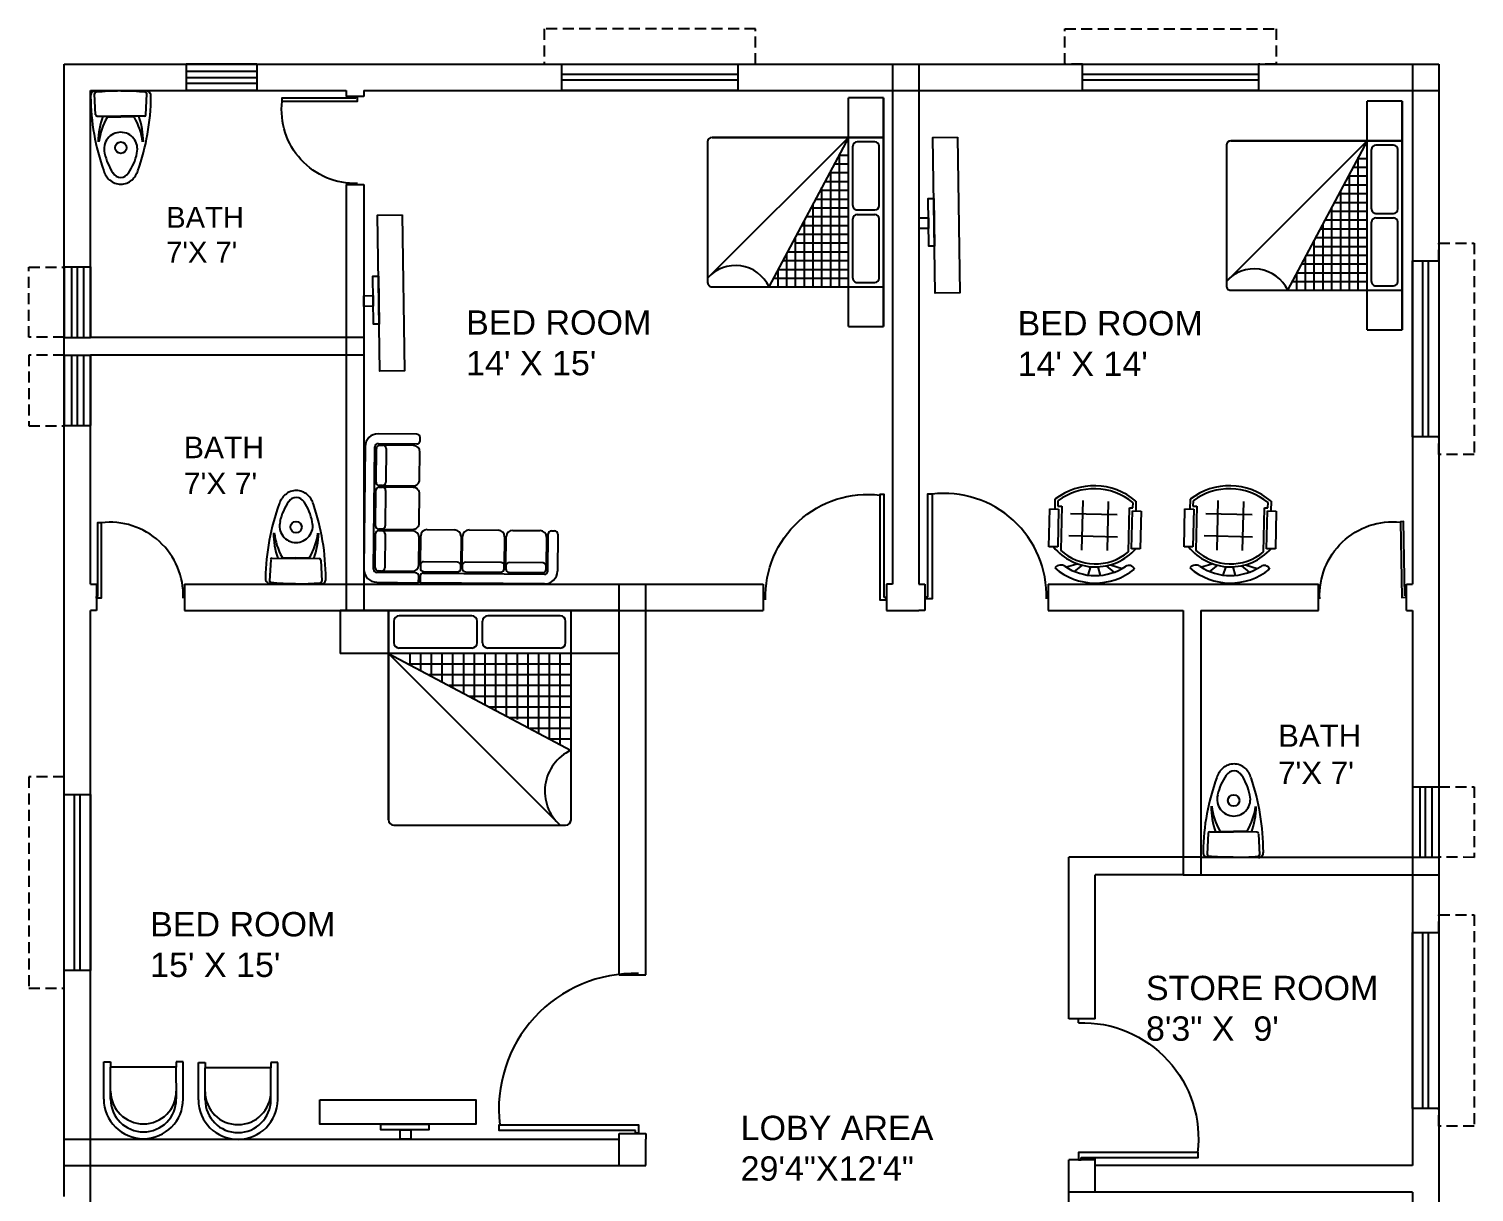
# Model space of a CAD drawing. Header units: inches. Extents: x 0 to 2330, y 0 to 1444.
# Drawn here: x 1180.5 to 1672.5, y 957.6 to 1353.6 of the extents above; entities that cross this region are included whole.
import ezdxf

# ---------------------------------------------------------------- set-up
doc = ezdxf.new("R2010")
doc.units = ezdxf.units.IN
doc.header["$MEASUREMENT"] = 0
doc.linetypes.add('HIDDEN', pattern=[0.375, 0.25, -0.125])
for name, color, linetype in [('CHAJJA', 31, 'HIDDEN'), ('dIMENSIONS', 40, 'Continuous'), ('DOOR', 1, 'Continuous'), ('FURNITURE', 63, 'Continuous'), ('VENTILATORS', 90, 'Continuous'), ('WALLS', 7, 'Continuous'), ('WINDOW', 80, 'Continuous')]:
    doc.layers.add(name, color=color, linetype=linetype)
doc.styles.get("Standard").update_dxf_attribs({"font": 'arial.ttf'})

# ---------------------------------------------------------------- blocks, each defined once
blk = doc.blocks.new('DOORS')
at = {"layer": 'DOOR'}
blk.add_line((3186.14, 3188.71), (3187.61, 3188.71), dxfattribs=at)
for points in [[(3187.61, 3187.94), (3187.61, 3152.88), (3186.14, 3152.88), (3186.14, 3188.71)], [(3186.14, 3187.94), (3186.14, 3188.71), (3188.32, 3188.71), (3188.32, 3187.94), (3187.61, 3187.94)]]:
    blk.add_lwpolyline(points, dxfattribs=at)
blk.add_arc((3182.04, 3187.61), 34.82, 178.1926, 276.7938, dxfattribs=at)
blk = doc.blocks.new('WINDOE')
for p, q in [((3462.97, 3398.72), (3471.97, 3398.72)), ((3462.97, 3338.72), (3462.97, 3398.72)), ((3466.47, 3398.72), (3466.47, 3338.72)), ((3468.47, 3398.72), (3468.47, 3338.72)), ((3471.97, 3398.72), (3471.97, 3338.72)), ((3471.97, 3338.72), (3462.97, 3338.72))]:
    blk.add_line(p, q)
blk = doc.blocks.new('VEN')
at = {"layer": 'VENTILATORS'}
for p, q in [((3037.91, 3407.28), (3046.91, 3407.28)), ((3037.91, 3407.28), (3037.91, 3383.28)), ((3040.41, 3407.28), (3040.41, 3383.28)), ((3042.41, 3383.28), (3042.41, 3407.28)), ((3042.41, 3407.28), (3044.53, 3407.28)), ((3044.53, 3407.28), (3044.53, 3383.28)), ((3046.91, 3407.28), (3046.91, 3383.28)), ((3037.91, 3383.28), (3046.91, 3383.28)), ((3040.41, 3383.28), (3042.41, 3383.28))]:
    blk.add_line(p, q, dxfattribs=at)
blk = doc.blocks.new('A$C444A5E9C')
at = {"ltscale": 20}
for p, q in [((0.041, 0.566), (0.032, 0.737)), ((0.246, 0.76), (0.04, 0.76)), ((0.054, 0.554), (0.246, 0.554)), ((0.141, 0.549), (0.246, 0.549))]:
    blk.add_line(p, q, dxfattribs=at)
for p, q in [((0.246, 0.76), (0.452, 0.76)), ((0.45, 0.566), (0.459, 0.737)), ((0.438, 0.554), (0.246, 0.554)), ((0.35, 0.549), (0.246, 0.549))]:
    blk.add_line(p, q)
at = {"linetype": 'Continuous', "ltscale": 20}
blk.add_circle((0.246, 0.298), 0.0465, dxfattribs=at)
at = {"ltscale": 20}
for centre, radius, start, end in [((0.04, 0.72), 0.04, 90, 185.821), ((1.87, 0.733), 1.87, 180.5373, 199.4406), ((0.044, 0.738), 0.012, 95.8439, 183), ((0.245, -1.23), 1.99, 89.9924, 95.8439), ((0.054, 0.566), 0.0125, 183, 270), ((0.766, 0.328), 0.705, 161.2906, 178.5363), ((0.58, 0.285), 0.516, 149.7165, 173.2244), ((0.141, 0.541), 0.0075, 90, 149.7165), ((0.267, 0.158), 0.167, 196.4723, 227.6624), ((0.246, 0.137), 0.137, 228.0401, 270)]:
    blk.add_arc(centre, radius, start, end, dxfattribs=at)
for centre, radius, start, end in [((0.246, -1.23), 1.99, 84.1561, 90.0076), ((-1.378, 0.733), 1.87, 340.5594, 359.4627), ((0.447, 0.738), 0.012, 357, 84.1561), ((0.452, 0.72), 0.04, 354.179, 90), ((0.35, 0.541), 0.0075, 30.2835, 90), ((-0.089, 0.285), 0.516, 6.7756, 30.2835), ((-0.275, 0.328), 0.705, 1.4637, 18.7094), ((0.438, 0.566), 0.0125, 270, 357), ((0.246, 0.137), 0.137, 270, 311.9599), ((0.225, 0.158), 0.167, 312.3376, 343.5277)]:
    blk.add_arc(centre, radius, start, end)
at = {"linetype": 'Continuous', "ltscale": 20}
for centre, radius, start, end in [((0.246, 0.288), 0.136, 90.2368, 194.549), ((0.245, 0.288), 0.136, 345.451, 89.7632), ((0.561, 0.349), 0.457, 192.1399, 214.2706), ((-0.069, 0.349), 0.457, 325.7294, 347.8601), ((0.246, 0.129), 0.0727, 210.084, 269.4189), ((0.245, 0.129), 0.0727, 270.5811, 329.916)]:
    blk.add_arc(centre, radius, start, end, dxfattribs=at)
blk = doc.blocks.new('A$C4CBC1980')
for p, q in [((0.45, 2), (0, 2)), ((0, 2), (0, 1.6)), ((0, 2), (2.6, 2)), ((2.15, 2), (0.45, 2)), ((0.45, 2), (0.45, 0.05)), ((0.45, 0.05), (0.45, 2)), ((0.5, 1.9), (0.5, 1.7)), ((1.225, 1.95), (0.55, 1.95)), ((1.275, 1.7), (1.275, 1.9)), ((1.325, 1.7), (1.325, 1.9)), ((2.05, 1.95), (1.375, 1.95)), ((2.6, 2), (2.025, 2)), ((2.1, 1.7), (2.1, 1.9)), ((2.15, 0.05), (2.15, 2)), ((2.6, 1.6), (2.6, 2)), ((1.225, 1.65), (0.55, 1.65)), ((2.05, 1.65), (1.375, 1.65)), ((2.6, 1.6), (0, 1.6)), ((0.45, 1.6), (2.05, 0)), ((0.451, 1.6), (2.15, 0.697)), ((2.15, 1.6), (0.587, 1.6)), ((2.15, 1.5), (0.639, 1.5)), ((0.65, 1.494), (0.65, 1.6)), ((0.75, 1.441), (0.75, 1.6)), ((0.85, 1.388), (0.85, 1.6)), ((0.95, 1.335), (0.95, 1.6)), ((1.05, 1.282), (1.05, 1.6)), ((1.15, 1.229), (1.15, 1.6)), ((1.25, 1.176), (1.25, 1.6)), ((1.35, 1.122), (1.35, 1.6)), ((1.45, 1.069), (1.45, 1.6)), ((1.55, 1.016), (1.55, 1.6)), ((1.65, 0.986), (1.65, 1.6)), ((1.75, 0.91), (1.75, 1.6)), ((1.85, 0.857), (1.85, 1.6)), ((1.95, 0.804), (1.95, 1.6)), ((2.05, 0.751), (2.05, 1.6)), ((2.15, 1.4), (0.827, 1.4)), ((2.15, 1.3), (1.016, 1.3)), ((2.15, 1.2), (1.204, 1.2)), ((2.15, 1.1), (1.392, 1.1)), ((2.15, 1), (1.58, 1)), ((2.15, 0.9), (1.769, 0.9)), ((2.15, 0.8), (1.957, 0.8)), ((0.5, 0), (2.1, 0))]:
    blk.add_line(p, q)
for centre, radius, start, end in [((0.55, 1.9), 0.05, 90, 180), ((1.225, 1.9), 0.05, 0, 90), ((1.375, 1.9), 0.05, 90, 180), ((2.05, 1.9), 0.05, 0, 90), ((0.55, 1.7), 0.05, 180, 270), ((1.225, 1.7), 0.05, 270, 0), ((1.375, 1.7), 0.05, 180, 270), ((2.05, 1.7), 0.05, 270, 0), ((2.327, 0.316), 0.421, 114.9633, 228.7161), ((0.5, 0.05), 0.05, 180, 270), ((0.5, 0.05), 0.05, 180, 270), ((2.1, 0.05), 0.05, 270, 0)]:
    blk.add_arc(centre, radius, start, end)
blk = doc.blocks.new('A$C5FE50CBE')
for p, q in [((0, 184.7), (0, 0)), ((33.8, 184.7), (33.8, 26)), ((361.1, 184.7), (361.1, 26)), ((394.9, 184.7), (394.9, 0)), ((33.8, 26), (361.1, 26)), ((33.8, 0), (33.8, 26)), ((361.1, 0), (361.1, 26)), ((0, 0), (33.8, 0)), ((394.9, 0), (361.1, 0))]:
    blk.add_line(p, q)
for centre, radius in [((197.5, 184.7), 197.5), ((197.5, 184.7), 163.6), ((197.5, 145), 163.6)]:
    blk.add_arc(centre, radius, 0, 180)
blk = doc.blocks.new('A$C6AD55BCE')
for p, q in [((283.8, 545.3), (266.8, 603)), ((332.8, 545.3), (349.8, 603)), ((43.4, 544.8), (35.6, 553.9)), ((199.3, 529.5), (120.6, 553.8)), ((227.2, 537), (174.1, 580)), ((389.4, 537), (442.5, 580)), ((417.3, 529.5), (496, 553.8)), ((572, 557.6), (573.9, 559.9)), ((0, 162.6), (0, 418)), ((0, 418), (59.4, 418)), ((59.4, 418), (59.4, 162.6)), ((79.4, 439.9), (79.4, 142.6)), ((223.9, 103.9), (223.9, 433.2)), ((395.8, 99.9), (395.8, 435.2)), ((537.2, 142.6), (537.2, 438)), ((537.2, 438), (539.3, 438)), ((557.2, 162.6), (557.2, 418)), ((557.2, 418), (616.6, 418)), ((616.6, 418), (616.6, 162.6)), ((155.9, 341.4), (483.7, 341.4)), ((59.4, 162.6), (0, 162.6)), ((36.7, 96.6), (36.7, 162.6)), ((79.4, 142.6), (56.7, 142.6)), ((56.7, 142.6), (56.7, 106.2)), ((161.9, 191.7), (475.7, 191.7)), ((563.5, 142.6), (537.2, 142.6)), ((616.6, 162.6), (557.2, 162.6)), ((563.5, 106.2), (563.5, 142.6)), ((583.5, 96.6), (583.5, 162.6))]:
    blk.add_line(p, q)
for centre, radius, start, end in [((308.3, 238.3), 417.1, 50.44595, 130.57872), ((308.3, 238.3), 367.1, 57.33103, 125.19146), ((308.3, 179), 367.1, 40.62536, 139.37464), ((73.7, 571), 40, 203.42393, 305.19146), ((308.3, 179), 347.1, 48.26661, 131.2663), ((533.4, 589.4), 50, 237.33103, 320.44595), ((310.1, 433.3), 413.7, 232.23398, 307.76602), ((310.1, 433.3), 433.7, 230.927, 309.073)]:
    blk.add_arc(centre, radius, start, end)
blk = doc.blocks.new('A$C2AFA021D')
for p, q in [((0.8, 2.3), (0.2, 2.3)), ((0.85, 2.2), (0.85, 2.25)), ((0, 2.1), (0, 0.2)), ((0.15, 0.2), (0.15, 2.1)), ((0.175, 1.55), (0.175, 2.075)), ((0.2, 2.15), (0.8, 2.15)), ((0.225, 2.125), (0.275, 2.125)), ((0.75, 2.125), (0.275, 2.125)), ((0.325, 2.075), (0.325, 1.55)), ((0.85, 1.6), (0.85, 2.025)), ((0.175, 0.875), (0.175, 1.425)), ((0.275, 1.5), (0.225, 1.5)), ((0.225, 1.475), (0.275, 1.475)), ((0.275, 1.5), (0.75, 1.5)), ((0.75, 1.475), (0.275, 1.475)), ((0.325, 1.425), (0.325, 0.875)), ((0.85, 0.925), (0.85, 1.375)), ((0.175, 0.225), (0.175, 0.75)), ((0.275, 0.825), (0.225, 0.825)), ((0.225, 0.8), (0.275, 0.8)), ((0.275, 0.825), (0.75, 0.825)), ((0.75, 0.8), (0.275, 0.8)), ((0.325, 0.75), (0.325, 0.225)), ((0.85, 0.275), (0.85, 0.7)), ((0.875, 0.275), (0.875, 0.725)), ((0.975, 0.825), (1.4, 0.825)), ((1.5, 0.725), (1.5, 0.275)), ((1.525, 0.275), (1.525, 0.725)), ((1.625, 0.825), (2.075, 0.825)), ((2.175, 0.725), (2.175, 0.275)), ((2.2, 0.275), (2.2, 0.725)), ((2.3, 0.825), (2.725, 0.825)), ((2.825, 0.725), (2.825, 0.275)), ((2.85, 0.2), (2.85, 0.775)), ((2.9, 0.825), (2.95, 0.825)), ((3, 0.775), (3, 0.2)), ((0.875, 0.275), (0.875, 0.225)), ((1.45, 0.325), (0.925, 0.325)), ((1.5, 0.225), (1.5, 0.275)), ((1.525, 0.275), (1.525, 0.225)), ((2.125, 0.325), (1.575, 0.325)), ((2.175, 0.225), (2.175, 0.275)), ((2.2, 0.275), (2.2, 0.225)), ((2.775, 0.325), (2.25, 0.325)), ((2.825, 0.225), (2.825, 0.275)), ((0.8, 0.15), (0.2, 0.15)), ((0.275, 0.175), (0.225, 0.175)), ((0.275, 0.175), (0.75, 0.175)), ((0.85, 0), (0.85, 0.1)), ((0.875, 0.1), (0.875, 0)), ((0.925, 0.175), (1.45, 0.175)), ((0.925, 0.15), (2.8, 0.15)), ((1.575, 0.175), (2.125, 0.175)), ((2.25, 0.175), (2.775, 0.175)), ((0.2, 0), (0.85, 0)), ((2.8, 0), (0.875, 0))]:
    blk.add_line(p, q)
for centre, radius, start, end in [((0.2, 2.1), 0.2, 90, 180), ((0.8, 2.25), 0.05, 0, 90), ((0.2, 2.1), 0.05, 90, 180), ((0.225, 2.075), 0.05, 90, 180), ((0.275, 2.075), 0.05, 0, 90), ((0.75, 2.025), 0.1, 0, 90), ((0.8, 2.2), 0.05, 270, 0), ((0.75, 1.6), 0.1, 270, 0), ((0.225, 1.55), 0.05, 180, 270), ((0.225, 1.425), 0.05, 90, 180), ((0.275, 1.55), 0.05, 270, 0), ((0.275, 1.425), 0.05, 0, 90), ((0.75, 1.375), 0.1, 360, 90), ((0.75, 0.925), 0.1, 270, 0), ((0.225, 0.875), 0.05, 180, 270), ((0.225, 0.75), 0.05, 90, 180), ((0.275, 0.875), 0.05, 270, 0), ((0.275, 0.75), 0.05, 0, 90), ((0.75, 0.7), 0.1, 0, 90), ((0.975, 0.725), 0.1, 90, 180), ((1.4, 0.725), 0.1, 0, 90), ((1.625, 0.725), 0.1, 90, 180), ((2.075, 0.725), 0.1, 0, 90), ((2.3, 0.725), 0.1, 90, 180), ((2.725, 0.725), 0.1, 0, 90), ((2.9, 0.775), 0.05, 90, 180), ((2.95, 0.775), 0.05, 0, 90), ((0.225, 0.225), 0.05, 180, 270), ((0.275, 0.225), 0.05, 270, 0), ((0.75, 0.275), 0.1, 270, 0), ((0.925, 0.275), 0.05, 90, 180), ((0.925, 0.225), 0.05, 180, 270), ((1.45, 0.275), 0.05, 360, 90), ((1.45, 0.225), 0.05, 270, 0), ((1.575, 0.275), 0.05, 90, 180), ((1.575, 0.225), 0.05, 180, 270), ((2.125, 0.275), 0.05, 360, 90), ((2.125, 0.225), 0.05, 270, 0), ((2.25, 0.275), 0.05, 90, 180), ((2.25, 0.225), 0.05, 180, 270), ((2.775, 0.275), 0.05, 360, 90), ((2.775, 0.225), 0.05, 270, 0), ((0.2, 0.2), 0.2, 180, 270), ((0.2, 0.2), 0.05, 180, 270), ((0.8, 0.1), 0.05, 0, 90), ((0.925, 0.1), 0.05, 90, 180), ((2.8, 0.2), 0.2, 270, 0), ((2.8, 0.2), 0.05, 270, 0)]:
    blk.add_arc(centre, radius, start, end)

msp = doc.modelspace()

# ---------------------------------------------------------------- linework, layer by layer
at = {"layer": 'CHAJJA', "ltscale": 15}
for p, q in [((1427.8653, 1353.60886), (1355.8653, 1353.60886)), ((1355.8653, 1353.60886), (1355.8653, 1341.60886)), ((1427.8653, 1341.60886), (1427.8653, 1353.60886)), ((1533.13547, 1341.60886), (1533.13547, 1353.60886)), ((1533.13547, 1353.60886), (1605.13547, 1353.60886)), ((1605.13547, 1353.60886), (1605.13547, 1341.60886)), ((1355.8653, 1341.60886), (1361.8653, 1341.60886)), ((1421.8653, 1341.60886), (1427.8653, 1341.60886)), ((1539.13547, 1341.60886), (1533.13547, 1341.60886)), ((1605.13547, 1341.60886), (1599.13547, 1341.60886)), ((1660.47767, 1274.69568), (1660.47767, 1280.69568)), ((1660.47767, 1280.69568), (1672.47767, 1280.69568)), ((1672.47767, 1280.69568), (1672.47767, 1208.69568)), ((1180.47767, 1248.60826), (1180.47767, 1272.4886)), ((1180.47767, 1272.4886), (1192.47767, 1272.4886)), ((1192.47767, 1248.60826), (1180.47767, 1248.60826)), ((1192.47767, 1242.57055), (1180.47767, 1242.57055)), ((1180.47767, 1242.57055), (1180.47767, 1218.48974)), ((1180.47767, 1218.48974), (1192.47767, 1218.48974)), ((1660.47767, 1208.69568), (1660.47767, 1214.69568)), ((1672.47767, 1208.69568), (1660.47767, 1208.69568)), ((1192.47767, 1098.98949), (1180.47767, 1098.98949)), ((1180.47767, 1098.98949), (1180.47767, 1026.98949)), ((1192.47767, 1092.98949), (1192.47767, 1098.98949)), ((1660.47767, 1095.60886), (1672.47767, 1095.60886)), ((1672.47767, 1095.60886), (1672.47767, 1071.57146)), ((1672.47767, 1071.57146), (1660.47767, 1071.60886)), ((1660.47767, 1046.03129), (1660.47767, 1052.03129)), ((1660.47767, 1052.03129), (1672.47767, 1052.03129)), ((1672.47767, 1052.03129), (1672.47767, 980.03129)), ((1192.47767, 1026.98949), (1192.47767, 1032.98949)), ((1180.47767, 1026.98949), (1192.47767, 1026.98949)), ((1660.47767, 980.03129), (1660.47767, 986.03129)), ((1672.47767, 980.03129), (1660.47767, 980.03129))]:
    msp.add_line(p, q, dxfattribs=at)
at = {"layer": 'DOOR'}
for q in [(1537.84773, 1016.60886), (1537.84773, 1015.26633)]:
    msp.add_line((1537.84773, 1015.26633), q, dxfattribs=at)
at = {"layer": 'FURNITURE'}
for points in [[(1496.60825, 1316.79599), (1497.39691, 1263.72388), (1489.0231, 1263.59944), (1488.23444, 1316.67155)], [(1488.54297, 1295.90898), (1488.78475, 1279.63869), (1486.8682, 1279.61021), (1486.62642, 1295.8805)], [(1307.52802, 1290.30247), (1308.31669, 1237.23036), (1299.94288, 1237.10592), (1299.15421, 1290.17803)], [(1486.72377, 1289.32943), (1486.77803, 1285.678), (1483.61216, 1285.63096), (1483.5579, 1289.28238)], [(1299.46275, 1269.41545), (1299.70453, 1253.14517), (1297.78798, 1253.11669), (1297.5462, 1269.38697)], [(1297.64355, 1262.8359), (1297.69781, 1259.18448), (1294.53194, 1259.13743), (1294.47767, 1262.78886)], [(1279.55308, 989.06658), (1332.63105, 989.06658), (1332.63105, 980.69185), (1279.55308, 980.69185)], [(1300.31794, 980.69185), (1316.59003, 980.69185), (1316.59003, 978.77509), (1300.31794, 978.77509)], [(1306.86974, 978.77509), (1310.52157, 978.77509), (1310.52157, 975.60886), (1306.86974, 975.60886)]]:
    msp.add_lwpolyline(points, close=True, dxfattribs=at)
at = {"layer": 'WALLS'}
for p, q in [((1192.47767, 1341.60886), (1660.47767, 1341.60886)), ((1192.47767, 956.10886), (1192.47767, 1341.60886)), ((1474.47767, 1341.60886), (1474.47767, 1164.60886)), ((1483.47767, 1341.60886), (1483.47767, 1164.60886)), ((1651.47767, 1341.60886), (1651.47767, 1164.60886)), ((1660.47767, 1341.60886), (1660.47767, 477.60886)), ((1201.47767, 1332.60886), (1288.47767, 1332.60886)), ((1201.47767, 1248.60886), (1201.47767, 1332.60886)), ((1288.47767, 1332.60886), (1288.47767, 1330.60886)), ((1294.47767, 1330.60886), (1288.47767, 1330.60886)), ((1294.47767, 1332.60886), (1474.47767, 1332.60886)), ((1294.47767, 1332.60886), (1294.47767, 1330.60886)), ((1474.47767, 1332.60886), (1660.47767, 1332.60886)), ((1288.47767, 1300.60886), (1288.47767, 1242.60886)), ((1288.47767, 1300.60886), (1294.47767, 1300.60886)), ((1294.47767, 1300.60886), (1294.47767, 1155.60886)), ((1201.47767, 1248.60886), (1294.47767, 1248.60886)), ((1201.47767, 1242.60886), (1294.47767, 1242.60886)), ((1201.47767, 1164.60886), (1201.47767, 1242.60886)), ((1288.47767, 1242.60886), (1288.47767, 1155.60886)), ((1201.47767, 1164.60886), (1203.47767, 1164.60886)), ((1203.47767, 1164.60886), (1203.47767, 1155.60886)), ((1233.47767, 1164.60886), (1294.47767, 1164.60886)), ((1233.47767, 1164.60886), (1233.47767, 1155.60886)), ((1294.47767, 1164.60886), (1430.47767, 1164.60886)), ((1381.47767, 1031.60886), (1381.47767, 1164.60886)), ((1390.47767, 1031.60886), (1390.47767, 1164.60886)), ((1430.47767, 1164.60886), (1430.47767, 1155.60886)), ((1474.47767, 1164.60886), (1472.47767, 1164.60886)), ((1472.47767, 1164.60886), (1472.47767, 1155.60886)), ((1483.47767, 1164.60886), (1485.47767, 1164.60886)), ((1485.47767, 1164.60886), (1485.47767, 1155.60886)), ((1527.47767, 1164.60886), (1619.47767, 1164.60886)), ((1527.47767, 1164.60886), (1527.47767, 1155.60886)), ((1619.47767, 1155.60886), (1619.47767, 1164.60886)), ((1649.47767, 1164.60886), (1651.47767, 1164.60886)), ((1649.47767, 1155.60886), (1649.47767, 1164.60886)), ((1201.47767, 966.60886), (1201.47767, 1155.60886)), ((1203.47767, 1155.60886), (1201.47767, 1155.60886)), ((1233.47767, 1155.60886), (1381.47767, 1155.60886)), ((1381.47767, 1155.60886), (1430.47767, 1155.60886)), ((1472.47767, 1155.60886), (1474.47767, 1155.60886)), ((1474.47767, 1155.60886), (1483.47767, 1155.60886)), ((1485.47767, 1155.60886), (1483.47767, 1155.60886)), ((1527.47767, 1155.60886), (1573.47767, 1155.60886)), ((1573.47767, 1155.60886), (1573.47767, 1065.60886)), ((1579.47767, 1155.60886), (1619.47767, 1155.60886)), ((1579.47767, 1155.60886), (1579.47767, 1065.60886)), ((1649.47767, 1155.60886), (1651.47767, 1155.60886)), ((1651.47767, 1155.60886), (1651.47767, 1071.60886)), ((1534.47767, 1016.60886), (1534.47767, 1071.60886)), ((1579.47767, 1071.60886), (1534.47767, 1071.60886)), ((1579.47767, 1071.60886), (1653.98057, 1071.60886)), ((1651.47767, 1071.60886), (1651.47767, 966.60886)), ((1543.47767, 1016.60886), (1543.47767, 1065.60886)), ((1573.47767, 1065.60886), (1543.47767, 1065.60886)), ((1573.47767, 1065.60886), (1660.47767, 1065.60886)), ((1381.47767, 1031.60886), (1390.47767, 1031.60886)), ((1543.47767, 1016.60886), (1534.47767, 1016.60886)), ((1192.47767, 975.60886), (1381.47767, 975.60886)), ((1381.47767, 966.60886), (1381.47767, 977.60886)), ((1381.47767, 977.60886), (1390.47767, 977.60886)), ((1390.47767, 977.60886), (1390.47767, 975.60886)), ((1390.47767, 966.60886), (1390.47767, 975.60886)), ((1543.47767, 957.60886), (1543.47767, 969.42227)), ((1192.47767, 966.60886), (1390.47767, 966.60886)), ((1201.47767, 900.60886), (1201.47767, 966.60886)), ((1534.47767, 957.60886), (1534.47767, 968.60886)), ((1543.47767, 968.60886), (1534.47767, 968.60886)), ((1651.47767, 966.60886), (1543.47767, 966.60886)), ((1651.47767, 957.60886), (1534.47767, 957.60886)), ((1534.47767, 933.60886), (1534.47767, 957.60886)), ((1651.47767, 957.60886), (1651.47767, 804.60886))]:
    msp.add_line(p, q, dxfattribs=at)

# ---------------------------------------------------------------- block references
at = {"layer": 'DOOR'}
for p, xscale, yscale, zscale, rotation in [((-1000.83781, -962.37073), -0.7191598950270549, 0.7191598950270549, 0.7191598950270549, 270), ((3496.39278, 3453.0219), 0.7191598950270549, 0.7191598950270549, 0.7191598950270549, 180), ((-687.34029, 3408.54322), -0.719159895027055, 0.719159895027055, 0.7191598950270549, 181.1076964583948), ((-2832.56961, 5197.68338), 1.323602575753075, 1.323602575753075, 1.323602575753075, 270), ((5158.83917, 4589.1679), -1.135567925333826, 1.135567925333826, 1.135567925333826, 90)]:
    msp.add_blockref('DOORS', p, dxfattribs=dict(at, xscale=xscale, yscale=yscale, zscale=zscale, rotation=rotation))
at = {"layer": 'FURNITURE', "color": 7, "xscale": 41.77831322998384, "yscale": 41.77831322998384, "zscale": 41.77831322998384}
msp.add_blockref('A$C444A5E9C', (1201.48629, 1300.72163), dxfattribs=at)
at = {"layer": 'FURNITURE'}
for name, p, xscale, yscale, zscale, rotation in [('A$C4CBC1980', (1411.54764, 1330.13232), 29.94166779172634, 29.94166779172634, 29.94166779172634, 270), ('A$C4CBC1980', (1588.13019, 1328.98686), 29.94166779172634, 29.94166779172634, 29.94166779172634, 270), ('A$C2AFA021D', (1294.47767, 1165.26984), 21.96498758416849, 21.96498758416849, 21.96498758416849, 359.4252707822348), ('A$C6AD55BCE', (1559.33925, 1197.66193), 0.05044604496747651, 0.05044604496747651, 0.05044604496747651, 178.6750296418714), ('A$C6AD55BCE', (1605.33925, 1197.66193), 0.05044604496747651, 0.05044604496747651, 0.05044604496747651, 178.6750296418714), ('A$C5FE50CBE', (1232.9771, 1001.93893), 0.06838340703953896, 0.06838340703953896, 0.06838340703953896, 180.0265539121386), ('A$C5FE50CBE', (1265.17039, 1001.68661), 0.06838340703953896, 0.06838340703953896, 0.06838340703953896, 180.0265539121386)]:
    msp.add_blockref(name, p, dxfattribs=dict(at, xscale=xscale, yscale=yscale, zscale=zscale, rotation=rotation))
at = {"layer": 'FURNITURE', "color": 7, "xscale": 41.77831322998384, "yscale": 41.77831322998384, "zscale": 41.77831322998384, "rotation": 179.4405771320001}
for p in [(1281.82968, 1196.35895), (1601.02899, 1103.2584)]:
    msp.add_blockref('A$C444A5E9C', p, dxfattribs=at)
at = {"layer": 'FURNITURE', "xscale": 36.54319278623561, "yscale": 36.54319278623561, "zscale": 36.54319278623561}
msp.add_blockref('A$C4CBC1980', (1286.46579, 1082.52237), dxfattribs=at)
at = {"layer": 'VENTILATORS', "rotation": 270}
msp.add_blockref('VEN', (-2149.2113, 4379.51909), dxfattribs=at)
at = {"layer": 'VENTILATORS'}
for p in [(-1845.43256, -2134.67367), (-1845.43256, -2164.71138), (-1386.43256, -2311.67307)]:
    msp.add_blockref('VEN', p, dxfattribs=at)
at = {"layer": 'WALLS', "xscale": -1, "rotation": 180}
msp.add_blockref('DOORS', (-1715.97137, 4347.93913), dxfattribs=at)
at = {"layer": 'WALLS', "rotation": 180}
msp.add_blockref('DOORS', (4674.11318, 4348.25041), dxfattribs=at)
at = {"layer": 'WINDOW'}
for p, rotation in [((-1976.85881, 4804.57824), 270), ((-1799.58864, 4804.57824), 270), ((5123.44705, 4613.41979), 180), ((4664.44705, 4431.7136), 180), ((5123.44705, 4384.7554), 180)]:
    msp.add_blockref('WINDOE', p, dxfattribs=dict(at, rotation=rotation))

# ---------------------------------------------------------------- texts
at = {"layer": 'dIMENSIONS', "attachment_point": 1}
for s, width, gutter_width, insert, char_height in [("BATH\\P7'X 7'", 145.4680952, 35.48982, (1227.22263, 1293.00696), 7.097965), ("BED ROOM\\P14' X 15'", 169.8654803, 41.44205, (1329.3268, 1257.806), 8.28841), ("BED ROOM\\P14' X 14'", 169.8654803, 41.44205, (1517.06421, 1257.54111), 8.28841), ("BATH\\P7'X 7'", 150.2235738, 36.65002, (1233.2303, 1214.7958), 7.330003), ("BATH\\P7'X 7'", 155.4593661, 37.92739, (1605.75626, 1116.78755), 7.585478), ("BED ROOM\\P15' X 15'", 169.8654803, 41.44205, (1221.76024, 1052.95515), 8.28841), ('STORE ROOM\\P8\'3" X  9\'', 169.8654803, 41.44205, (1560.77195, 1031.23857), 8.28841), ('LOBY AREA\\P29\'4"X12\'4" ', 169.8654803, 41.44205, (1422.77432, 983.6064), 8.2884096)]:
    msp.add_mtext_dynamic_manual_height_columns(s, width=width, gutter_width=gutter_width, heights=[0], dxfattribs=dict(at, insert=insert, char_height=char_height))

doc.saveas('drawing.dxf')
